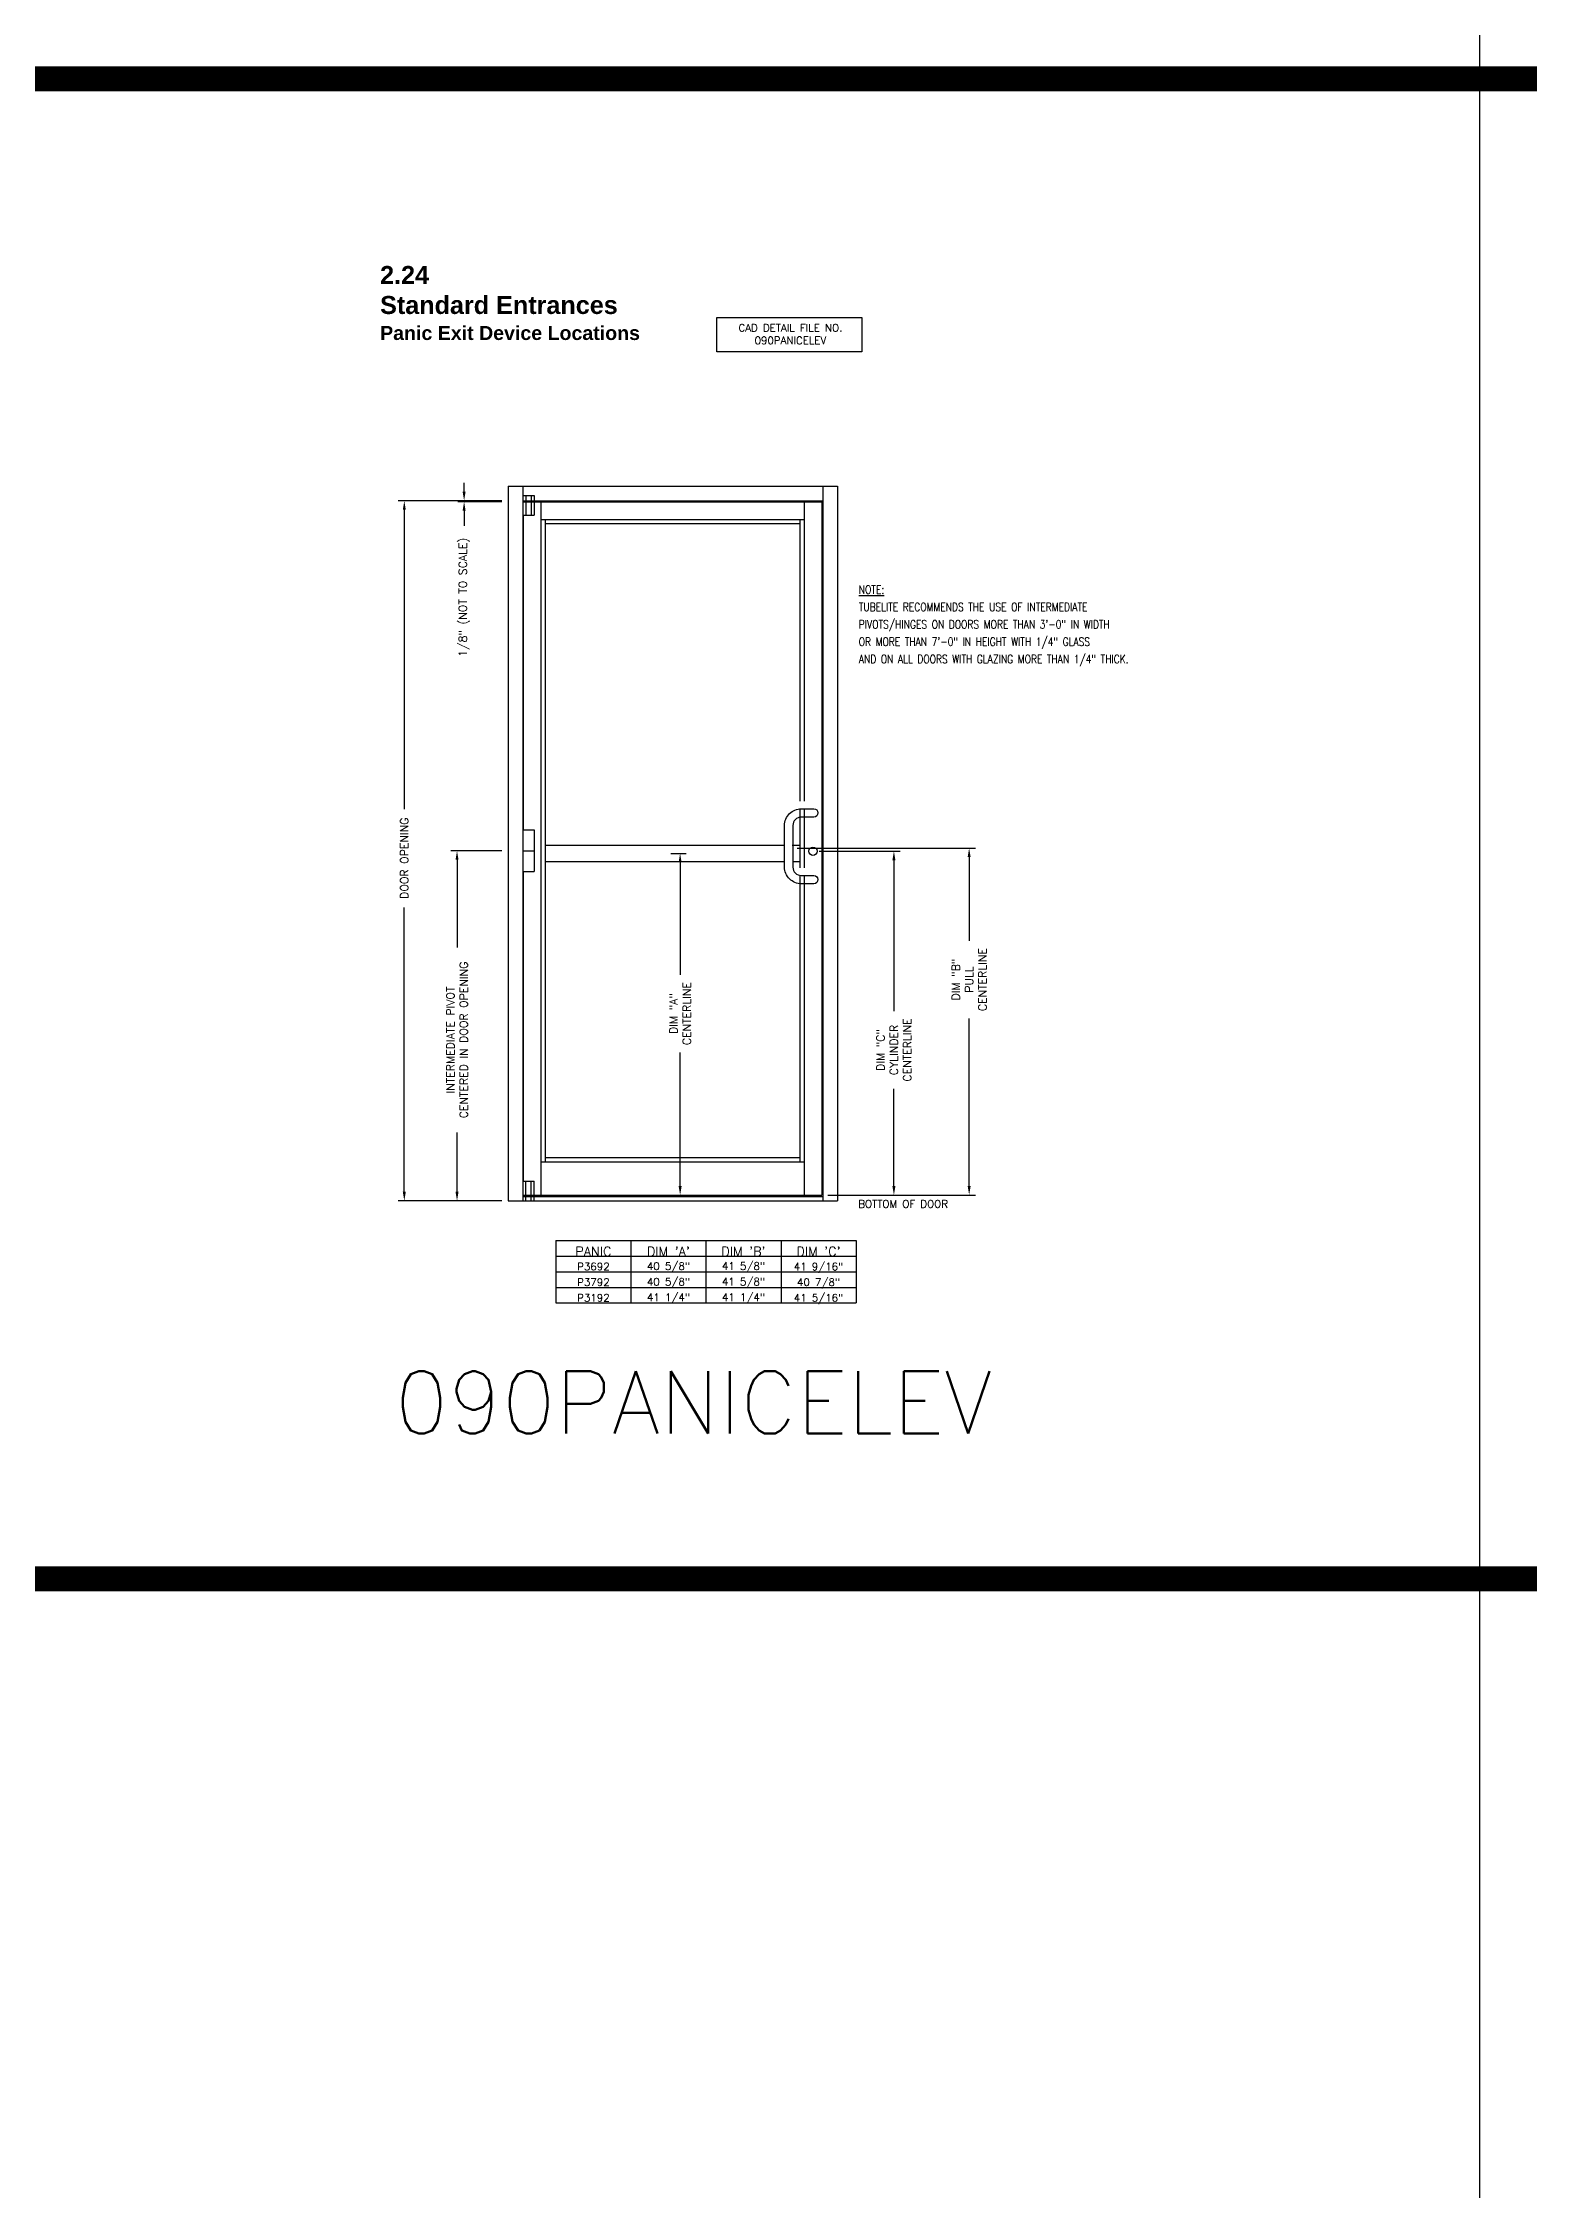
# Model space of a CAD drawing. Extents: x 0 to 130, y 0 to 90.
# Drawn here: x 44.69 to 59.54, y 23.77 to 45.24 of the extents above; entities that cross this region are included whole.
import ezdxf
from ezdxf.enums import TextEntityAlignment as Align

# ---------------------------------------------------------------- set-up
doc = ezdxf.new("R2010")
doc.units = 0
doc.header["$MEASUREMENT"] = 0
doc.header["$PDMODE"] = 3
doc.layers.get('DEFPOINTS').update_dxf_attribs({"linetype": 'CONTINUOUS'})
for name, color, linetype in [('R-ANNO-DIMS', 3, 'CONTINUOUS'), ('R-ANNO-TEXT', 6, 'CONTINUOUS'), ('R-DET3', 5, 'CONTINUOUS'), ('R-OTLN', 1, 'CONTINUOUS'), ('TITLE', 7, 'CONTINUOUS')]:
    doc.layers.add(name, color=color, linetype=linetype)
doc.styles.get("Standard").update_dxf_attribs({"font": 'simplex'})
doc.dimstyles.new('1X', dxfattribs={"dimscale": 0, "dimtxt": 0.08, "dimasz": 0.09, "dimexe": 0.062, "dimexo": 0.062, "dimgap": 0.045, "dimtad": 0, "dimdec": 4, "dimzin": 4, "dimtxsty": 'STANDARD', "dimcen": 0, "dimazin": 3, "dimtp": 0.02, "dimtfac": 1, "dimtdec": 4, "dimtofl": 0, "dimtmove": 0, "dimatfit": 3, "dimtolj": 1, "dimtzin": 4})

# ---------------------------------------------------------------- blocks, each defined once
blk = doc.blocks.new('*D100')
at = {"layer": 'DEFPOINTS', "color": 0}
for p in [(48.899, 40.65), (49.339, 40.66), (49.339, 40.65)]:
    blk.add_point(p, dxfattribs=at)
at = {"layer": 'R-ANNO-DIMS', "color": 0}
for p, q in [((48.899, 40.75), (48.899, 40.84)), ((49.277, 40.66), (48.837, 40.66)), ((49.277, 40.65), (48.837, 40.65)), ((48.899, 40.56), (48.899, 40.41))]:
    blk.add_line(p, q, dxfattribs=at)
for points in [[(48.884, 40.75), (48.914, 40.75), (48.899, 40.66)], [(48.884, 40.56), (48.914, 40.56), (48.899, 40.65)]]:
    blk.add_solid(points, dxfattribs=at)
at = {"layer": 'R-ANNO-DIMS', "color": 0, "insert": (48.899, 39.694), "char_height": 0.08, "attachment_point": 5, "rotation": 90}
blk.add_mtext('\\A1;1/8" (NOT TO SCALE)', dxfattribs=at)
blk = doc.blocks.new('*D101')
at = {"layer": 'DEFPOINTS', "color": 0}
for p in [(48.301, 40.66), (49.339, 40.66), (49.339, 33.66)]:
    blk.add_point(p, dxfattribs=at)
at = {"layer": 'R-ANNO-DIMS', "color": 0}
for p, q in [((49.277, 40.66), (48.239, 40.66)), ((48.301, 40.57), (48.301, 37.576)), ((48.301, 33.75), (48.301, 36.594)), ((49.277, 33.66), (48.239, 33.66))]:
    blk.add_line(p, q, dxfattribs=at)
for points in [[(48.286, 40.57), (48.316, 40.57), (48.301, 40.66)], [(48.286, 33.75), (48.316, 33.75), (48.301, 33.66)]]:
    blk.add_solid(points, dxfattribs=at)
at = {"layer": 'R-ANNO-DIMS', "color": 0, "insert": (48.301, 37.085), "char_height": 0.08, "attachment_point": 5, "rotation": 90}
blk.add_mtext('\\A1;DOOR OPENING', dxfattribs=at)
blk = doc.blocks.new('*D102')
at = {"layer": 'DEFPOINTS', "color": 0}
for p in [(48.828, 37.16), (49.339, 37.16), (49.339, 33.66)]:
    blk.add_point(p, dxfattribs=at)
at = {"layer": 'R-ANNO-DIMS', "color": 0}
for p, q in [((49.277, 37.16), (48.766, 37.16)), ((48.828, 37.07), (48.828, 36.193)), ((48.828, 33.75), (48.828, 34.343)), ((49.277, 33.66), (48.766, 33.66))]:
    blk.add_line(p, q, dxfattribs=at)
for points in [[(48.813, 37.07), (48.843, 37.07), (48.828, 37.16)], [(48.813, 33.75), (48.843, 33.75), (48.828, 33.66)]]:
    blk.add_solid(points, dxfattribs=at)
at = {"layer": 'R-ANNO-DIMS', "color": 0, "insert": (48.828, 35.268), "char_height": 0.08, "attachment_point": 5, "rotation": 90}
blk.add_mtext('\\A1;INTERMEDIATE PIVOT\\PCENTERED IN DOOR OPENING', dxfattribs=at)
blk = doc.blocks.new('*D98')
at = {"layer": 'DEFPOINTS', "color": 0}
for p in [(52.165, 37.187), (53.947, 37.187), (52.472, 33.718)]:
    blk.add_point(p, dxfattribs=at)
at = {"layer": 'R-ANNO-DIMS', "color": 0}
for p, q in [((52.227, 37.187), (54.009, 37.187)), ((53.947, 37.097), (53.947, 36.26)), ((53.947, 33.808), (53.947, 35.484)), ((52.534, 33.718), (54.009, 33.718))]:
    blk.add_line(p, q, dxfattribs=at)
for points in [[(53.932, 37.097), (53.962, 37.097), (53.947, 37.187)], [(53.932, 33.808), (53.962, 33.808), (53.947, 33.718)]]:
    blk.add_solid(points, dxfattribs=at)
at = {"layer": 'R-ANNO-DIMS', "color": 0, "insert": (53.947, 35.872), "char_height": 0.08, "attachment_point": 5, "rotation": 90}
blk.add_mtext('\\A1;DIM "B"\\PPULL\\PCENTERLINE', dxfattribs=at)
blk = doc.blocks.new('*D103')
at = {"layer": 'DEFPOINTS', "color": 0}
for p in [(52.386, 37.155), (53.195, 37.155), (52.474, 33.717)]:
    blk.add_point(p, dxfattribs=at)
at = {"layer": 'R-ANNO-DIMS', "color": 0}
for p, q in [((52.448, 37.155), (53.257, 37.155)), ((53.195, 37.065), (53.195, 35.556)), ((53.195, 33.807), (53.195, 34.78)), ((52.536, 33.717), (53.257, 33.717))]:
    blk.add_line(p, q, dxfattribs=at)
for points in [[(53.18, 37.065), (53.21, 37.065), (53.195, 37.155)], [(53.18, 33.807), (53.21, 33.807), (53.195, 33.717)]]:
    blk.add_solid(points, dxfattribs=at)
at = {"layer": 'R-ANNO-DIMS', "color": 0, "insert": (53.195, 35.168), "char_height": 0.08, "attachment_point": 5, "rotation": 90}
blk.add_mtext('\\A1;DIM "C"\\PCYLINDER\\PCENTERLINE', dxfattribs=at)
blk = doc.blocks.new('*D99')
at = {"layer": 'DEFPOINTS', "color": 0}
for p in [(50.902, 37.134), (50.902, 33.717), (51.058, 33.717)]:
    blk.add_point(p, dxfattribs=at)
at = {"layer": 'R-ANNO-DIMS', "color": 0}
for p, q in [((50.964, 37.134), (51.12, 37.134)), ((51.058, 37.044), (51.058, 35.919)), ((51.058, 33.807), (51.058, 35.144)), ((50.964, 33.717), (51.12, 33.717))]:
    blk.add_line(p, q, dxfattribs=at)
for points in [[(51.043, 37.044), (51.073, 37.044), (51.058, 37.134)], [(51.043, 33.807), (51.073, 33.807), (51.058, 33.717)]]:
    blk.add_solid(points, dxfattribs=at)
at = {"layer": 'R-ANNO-DIMS', "color": 0, "insert": (51.058, 35.532), "char_height": 0.08, "attachment_point": 5, "rotation": 90}
blk.add_mtext('\\A1;DIM "A"\\PCENTERLINE', dxfattribs=at)
blk = doc.blocks.new('DOOR')
at = {"layer": 'R-OTLN'}
for p, q in [((49.339, 40.806), (52.631, 40.806)), ((49.339, 40.806), (49.339, 33.66)), ((49.485, 40.806), (49.485, 33.66)), ((52.485, 40.806), (52.485, 33.66)), ((52.631, 40.806), (52.631, 33.66)), ((49.485, 40.712), (49.599, 40.712)), ((49.485, 40.66), (52.485, 40.66)), ((49.485, 40.65), (52.474, 40.65)), ((49.516, 40.712), (49.516, 40.66)), ((49.516, 40.65), (49.516, 40.514)), ((49.568, 40.712), (49.568, 40.66)), ((49.568, 40.65), (49.568, 40.514)), ((49.599, 40.712), (49.599, 40.66)), ((49.599, 40.65), (49.599, 40.514)), ((49.667, 40.65), (49.667, 33.717)), ((52.297, 40.65), (52.297, 37.655)), ((52.474, 40.65), (52.474, 33.717)), ((49.485, 40.514), (49.599, 40.514)), ((49.49, 40.514), (49.49, 37.369)), ((49.667, 40.473), (52.297, 40.473)), ((49.709, 40.473), (49.709, 34.051)), ((49.709, 40.431), (52.256, 40.431)), ((52.256, 40.473), (52.256, 37.655)), ((52.256, 37.571), (52.256, 36.988)), ((52.297, 37.572), (52.297, 36.988)), ((49.485, 37.369), (49.599, 37.369)), ((49.599, 37.369), (49.599, 36.952)), ((49.485, 37.16), (49.599, 37.16)), ((49.709, 37.217), (52.094, 37.217)), ((52.178, 37.217), (52.256, 37.217)), ((49.485, 36.952), (49.599, 36.952)), ((49.49, 36.952), (49.49, 33.858)), ((49.709, 37.051), (52.095, 37.051)), ((52.18, 37.051), (52.256, 37.051)), ((52.256, 36.905), (52.256, 34.051)), ((52.297, 36.905), (52.297, 33.717)), ((49.667, 34.051), (52.297, 34.051)), ((49.709, 34.092), (52.256, 34.092)), ((49.485, 33.858), (49.599, 33.858)), ((49.485, 33.717), (52.474, 33.717)), ((49.516, 33.717), (49.516, 33.858)), ((49.568, 33.717), (49.568, 33.858)), ((49.599, 33.717), (49.599, 33.858)), ((49.339, 33.66), (52.631, 33.66)), ((49.485, 33.702), (52.485, 33.702)), ((49.485, 33.66), (49.599, 33.66)), ((49.516, 33.66), (49.516, 33.702)), ((49.568, 33.66), (49.568, 33.702)), ((49.599, 33.66), (49.599, 33.702))]:
    blk.add_line(p, q, dxfattribs=at)
blk.add_lwpolyline([(52.185, 36.996, 0.414214), (52.269, 36.913), (52.394, 36.913, -1), (52.394, 36.83), (52.269, 36.83, -0.414214), (52.102, 36.996), (52.102, 37.413, -0.414214), (52.269, 37.58), (52.394, 37.58, -1), (52.394, 37.496), (52.269, 37.496, 0.414214), (52.185, 37.413)], format="xyb", close=True, dxfattribs=at)
blk.add_circle((52.386, 37.155), 0.0417, dxfattribs=at)

msp = doc.modelspace()

# ---------------------------------------------------------------- linework, layer by layer
at = {"layer": 'R-ANNO-DIMS'}
msp.add_line((49.2764663, 33.6601853), (48.7717308, 33.6601853), dxfattribs=at)
at = {"layer": 'R-ANNO-TEXT'}
for p, q in [((49.8163591, 33.2636375), (49.8163591, 32.6386375)), ((49.8163591, 33.2636375), (52.8163591, 33.2636375)), ((49.8163591, 33.1073875), (52.8163591, 33.1073875)), ((50.5663591, 33.2636375), (50.5663591, 32.6386375)), ((51.3163591, 33.2636375), (51.3163591, 32.6386375)), ((52.0663591, 33.2636375), (52.0663591, 32.6386375)), ((52.8163591, 33.2636375), (52.8163591, 32.6386375)), ((49.8163591, 32.9511375), (52.8163591, 32.9511375)), ((49.8163591, 32.7948875), (52.8163591, 32.7948875)), ((49.8163591, 32.6386375), (52.8163591, 32.6386375))]:
    msp.add_line(p, q, dxfattribs=at)
msp.add_lwpolyline([(51.423736, 42.4904038), (52.875216, 42.4904038), (52.875216, 42.148341), (51.423736, 42.148341)], close=True, dxfattribs=at)
at = {"layer": 'TITLE'}
msp.add_line((59.0492749, 89.8789502), (59.0492749, 14.8789502), dxfattribs=at)
at = {"layer": 'TITLE', "const_width": 0.25}
for points in [[(0.25, 44.8789502), (122.9080005, 44.8789502)], [(0.25, 29.8789502), (122.9080005, 29.8789502)]]:
    msp.add_lwpolyline(points, dxfattribs=at)

# ---------------------------------------------------------------- block references
at = {"layer": 'R-DET3'}
msp.add_blockref('DOOR', (0, 0), dxfattribs=at)

# ---------------------------------------------------------------- texts
at = {"layer": 'R-ANNO-TEXT', "width": 0.8}
for s, height, p in [('%%UNOTE:', 0.08333333, (52.8440097, 39.7289668)), ('TUBELITE RECOMMENDS THE USE OF INTERMEDIATE', 0.083333333, (52.8440097, 39.5553557)), ('OR MORE THAN 7\'-0" IN HEIGHT WITH 1/4" GLASS', 0.083333333, (52.8440097, 39.2081335)), ('PIVOTS/HINGES ON DOORS MORE THAN 3\'-0" IN WIDTH', 0.083333333, (52.8440097, 39.3817446)), ('AND ON ALL DOORS WITH GLAZING MORE THAN 1/4" THICK.', 0.083333333, (52.8440097, 39.0345224))]:
    msp.add_text(s, height=height, dxfattribs=at).set_placement(p)
at = {"layer": 'R-ANNO-TEXT'}
for s, height, p in [('BOTTOM OF DOOR', 0.075, (53.286951, 33.5909203)), ('PANIC', 0.09375, (50.1913591, 33.1073875)), ("DIM 'A'", 0.09375, (50.9413591, 33.1073875)), ('41 5/8"', 0.075, (51.6913591, 32.9704727)), ("DIM 'B'", 0.09375, (51.6913591, 33.1073875)), ("DIM 'C'", 0.09375, (52.4413591, 33.1073875)), ('P3692', 0.075, (50.1913591, 32.9651253)), ('P3792', 0.075, (50.1913591, 32.8088753)), ('40 5/8"', 0.075, (50.9413591, 32.9692454)), ('40 5/8"', 0.075, (50.9413591, 32.8129954)), ('41 5/8"', 0.075, (51.6913591, 32.8142227)), ('41 9/16"', 0.075, (52.4413591, 32.9649484)), ('40 7/8"', 0.075, (52.4413591, 32.8086984)), ('P3192', 0.075, (50.1913591, 32.6526253)), ('41 1/4"', 0.075, (50.9413591, 32.6567454)), ('41 1/4"', 0.075, (51.6913591, 32.6579727)), ('41 5/16"', 0.075, (52.4413591, 32.6524484))]:
    msp.add_text(s, height=height, dxfattribs=at).set_placement(p, align=Align.CENTER)
at = {"layer": 'R-ANNO-TEXT', "insert": (52.1604183, 42.4248211), "char_height": 0.075, "width": 1.875, "attachment_point": 2}
msp.add_mtext('CAD DETAIL FILE NO.\\P090PANICELEV', dxfattribs=at)
at = {"layer": 'TITLE'}
msp.add_text('090PANICELEV', height=0.625, dxfattribs=at).set_placement((48.2053581, 31.3328695))
at = {"layer": 'TITLE', "insert": (48.0590682, 43.0066336, 6.2106922), "char_height": 0.18, "width": 7.44, "attachment_point": 1}
msp.add_mtext('{\\fArial|b1|i0|c0|p34;2.24\\PStandard Entrances\\P\\H0.7778x;Panic Exit Device Locations}', dxfattribs=at)

# ---------------------------------------------------------------- dimensions: what is measured, and where the dimension line sits
at = {"layer": 'R-ANNO-DIMS'}
for base, p1, p2, text, picture, middle in [((48.8988376, 40.6497687), (49.3389663, 40.6601853), (49.3389663, 40.6497687), '1/8" (NOT TO SCALE)', '*D100', (48.8988376, 39.6944353)), ((48.3014048, 40.6601853), (49.3389663, 33.6601853), (49.3389663, 40.6601853), 'DOOR OPENING', '*D101', (48.3014048, 37.0849308)), ((48.8276788, 37.1601853), (49.3389663, 33.6601853), (49.3389663, 37.1601853), 'INTERMEDIATE PIVOT\\PCENTERED IN DOOR OPENING', '*D102', (48.8276788, 35.2680506)), ((53.9467768, 37.1869411), (52.4723455, 33.7180621), (52.1650538, 37.1869411), 'DIM "B"\\PPULL\\PCENTERLINE', '*D98', (53.9467768, 35.8719124)), ((53.1952678, 37.154977), (52.474383, 33.717477), (52.3858413, 37.154977), 'DIM "C"\\PCYLINDER\\PCENTERLINE', '*D103', (53.1952678, 35.1678789)), ((51.0576104, 33.717477), (50.9021199, 37.1341437), (50.9021199, 33.717477), 'DIM "A"\\PCENTERLINE', '*D99', (51.0576104, 35.5315208))]:
    dim = msp.add_linear_dim(base=base, p1=p1, p2=p2, angle=90, text=text, dimstyle='1X', override={"dimscale": 1, "dimpost": '"'}, dxfattribs=at)
    dim.commit()
    dim.dimension.update_dxf_attribs({"geometry": picture, "text_midpoint": middle, "dimtype": 160})

doc.saveas('drawing.dxf')
